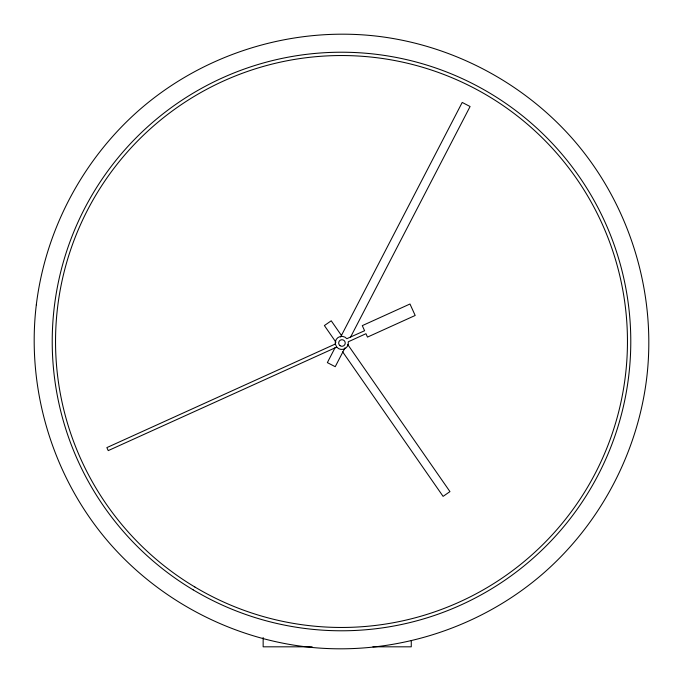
<?xml version="1.0" encoding="UTF-8"?>
<svg xmlns="http://www.w3.org/2000/svg" width="683" height="683" viewBox="0 0 683 683"><rect width="100%" height="100%" fill="white"/><g stroke="black" fill="none" stroke-linecap="round" stroke-linejoin="round"><path stroke-width="1.02" d="M335.199 347.476L327.353 362.613L335.225 366.694L345.035 347.775M340.595 337.069L462.212 102.441L470.092 106.522L350.43 337.368M335.31 344.019L106.864 447.604L108.23 450.609L336.736 347.109A6.574 6.574 0 0 0 348.262 341.79L365.951 333.714L367.488 337.095L415.179 315.469L409.979 304.003L362.289 325.637L364.594 330.726L346.836 338.7A6.574 6.574 0 0 0 335.31 344.019L336.736 347.109M312.165 646.818L263.151 646.818L263.151 637.555M372.909 646.818L411.268 646.818L411.268 640.645M341.585 335.686L331.229 320.797L324.382 325.56L335.942 342.2M347.673 344.445L449.952 491.606L443.096 496.37L342.644 351.839M36.31 304.849C26.031 390.275 53.419 478.996 110.048 543.779C159.668 600.331 230.171 637.58 304.849 646.69C390.275 656.969 478.996 629.581 543.779 572.952C600.331 523.332 637.58 452.829 646.69 378.151C656.969 292.725 629.581 204.004 572.952 139.221C523.332 82.669 452.829 45.42 378.151 36.31C292.725 26.031 204.004 53.419 139.221 110.048C82.669 159.668 45.42 230.171 36.31 304.849M340.074 345.7A3.287 3.287 0 0 0 345.231 343.284A3.287 3.287 0 0 0 340.561 340.032A3.287 3.287 0 0 0 340.074 345.7M194.868 587.004A285.955 285.955 0 0 0 627.429 345.735A285.955 285.955 0 0 0 202.202 91.761A285.955 285.955 0 0 0 194.868 587.004M193.169 589.856A289.276 289.276 0 0 0 630.75 345.777A289.276 289.276 0 0 0 200.58 88.867A289.276 289.276 0 0 0 193.169 589.856"/></g></svg>
